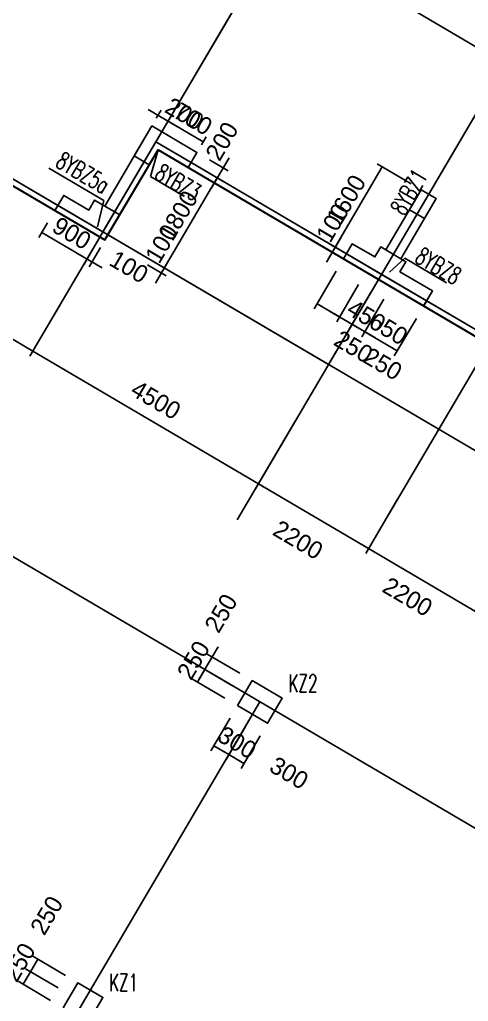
# Model space of a CAD drawing. Extents: x 387171 to 699106, y 11966 to 245688.
# Drawn here: x 608782 to 616499, y 153597 to 170484 of the extents above; entities that cross this region are included whole.
import ezdxf

# ---------------------------------------------------------------- set-up
doc = ezdxf.new("R2010")
doc.units = 0
doc.header["$LTSCALE"] = 100
doc.header["$MEASUREMENT"] = 0
for name, color, linetype in [('b边缘构件', 235, 'Continuous'), ('COLU', 7, 'Continuous'), ('DIM', 3, 'Continuous'), ('DOTE', 253, 'Continuous'), ('L-AXIS', 3, 'Continuous'), ('NUM', 7, 'Continuous'), ('wall-主楼', 2, 'Continuous'), ('Y阴影', 254, 'Continuous'), ('小尺寸', 4, 'Continuous'), ('网格', 253, 'Continuous'), ('边缘构件标注', 1, 'Continuous')]:
    doc.layers.add(name, color=color, linetype=linetype)
doc.styles.add('hztxt', font='hztxt')
doc.styles.get("Standard").update_dxf_attribs({"font": 'standard'})
doc.dimstyles.get("Standard").update_dxf_attribs({"dimtxt": 300, "dimasz": 100, "dimexe": 100, "dimexo": 250, "dimgap": 100, "dimtad": 0, "dimtoh": 1, "dimdec": 0, "dimdsep": 46, "dimcen": 0.09, "dimclrt": 7, "dimadec": 0, "dimazin": 0, "dimtfac": 1, "dimtdec": 4, "dimtofl": 0, "dimtmove": 0, "dimatfit": 3, "dimfxl": 1, "dimtolj": 1, "dimtzin": 0, "dimarcsym": 0})

# ---------------------------------------------------------------- blocks, each defined once
blk = doc.blocks.new('*D3118')
at = {"layer": 'L-AXIS', "color": 0, "linetype": 'ByBlock', "lineweight": -2}
for p, q in [((609507, 165629), (608957, 164694)), ((609008, 164781), (612887, 162500)), ((613386, 163348), (612836, 162414))]:
    blk.add_line(p, q, dxfattribs=at)
for points in [[(609008, 164781), (609103, 164744), (609086, 164716)], [(612887, 162500), (612792, 162536), (612809, 162565)]]:
    blk.add_solid(points, dxfattribs=at)
at = {"layer": 'L-AXIS', "color": 7, "linetype": 'Continuous', "lineweight": -2, "insert": (611125, 163942), "char_height": 300, "width": 790, "attachment_point": 5, "rotation": 329.5454, "style": 'hztxt'}
blk.add_mtext('4500', dxfattribs=at)
blk = doc.blocks.new('*D1150')
at = {"layer": 'L-AXIS', "color": 0, "linetype": 'ByBlock', "lineweight": -2}
for p, q in [((606403, 167453), (605854, 166519)), ((605905, 166605), (609008, 164781)), ((609507, 165629), (608957, 164694))]:
    blk.add_line(p, q, dxfattribs=at)
for points in [[(605905, 166605), (605999, 166569), (605982, 166540)], [(609008, 164781), (608913, 164817), (608930, 164846)]]:
    blk.add_solid(points, dxfattribs=at)
at = {"layer": 'L-AXIS', "color": 7, "linetype": 'Continuous', "lineweight": -2, "insert": (607634, 165995), "char_height": 300, "width": 775, "attachment_point": 5, "rotation": 329.5454, "style": 'hztxt'}
blk.add_mtext('3600', dxfattribs=at)
blk = doc.blocks.new('*D1649')
at = {"layer": 'L-AXIS', "color": 0, "linetype": 'ByBlock', "lineweight": -2}
for p, q in [((613386, 163348), (612836, 162414)), ((612887, 162500), (614784, 161385)), ((615282, 162233), (614733, 161298))]:
    blk.add_line(p, q, dxfattribs=at)
for points in [[(612887, 162500), (612982, 162463), (612965, 162435)], [(614784, 161385), (614689, 161421), (614706, 161450)]]:
    blk.add_solid(points, dxfattribs=at)
at = {"layer": 'L-AXIS', "color": 7, "linetype": 'Continuous', "lineweight": -2, "insert": (613570, 161534), "char_height": 300, "width": 780, "attachment_point": 5, "rotation": 329.5454, "style": 'hztxt'}
blk.add_mtext('2200', dxfattribs=at)
blk = doc.blocks.new('*D2178')
at = {"layer": 'L-AXIS', "color": 0, "linetype": 'ByBlock', "lineweight": -2}
for p, q in [((615282, 162233), (614733, 161298)), ((614784, 161385), (616680, 160270)), ((617179, 161118), (616629, 160183))]:
    blk.add_line(p, q, dxfattribs=at)
for points in [[(614784, 161385), (614878, 161348), (614861, 161320)], [(616680, 160270), (616585, 160306), (616602, 160335)]]:
    blk.add_solid(points, dxfattribs=at)
at = {"layer": 'L-AXIS', "color": 7, "linetype": 'Continuous', "lineweight": -2, "insert": (615454, 160556), "char_height": 300, "width": 780, "attachment_point": 5, "rotation": 329.5454, "style": 'hztxt'}
blk.add_mtext('2200', dxfattribs=at)
blk = doc.blocks.new('*D1097')
at = {"layer": '小尺寸', "color": 0, "linetype": 'ByBlock', "lineweight": -2}
for p, q in [((614056, 166312), (614309, 166743)), ((614136, 166497), (614071, 166535)), ((614186, 166584), (614121, 166622))]:
    blk.add_line(p, q, dxfattribs=at)
for points in [[(614208, 166571), (614244, 166666), (614273, 166649)], [(614157, 166485), (614121, 166390), (614092, 166407)]]:
    blk.add_solid(points, dxfattribs=at)
at = {"layer": '小尺寸', "color": 7, "linetype": 'Continuous', "lineweight": -2, "insert": (614164, 166989), "char_height": 300, "width": 476.67, "attachment_point": 5, "rotation": 59.5454, "style": 'hztxt'}
blk.add_mtext('100', dxfattribs=at)
blk = doc.blocks.new('*D1644')
at = {"layer": '小尺寸', "color": 0, "linetype": 'ByBlock', "lineweight": -2}
for p, q in [((614208, 166571), (615019, 167950)), ((615514, 167659), (614932, 168001)), ((614186, 166584), (614121, 166622))]:
    blk.add_line(p, q, dxfattribs=at)
for points in [[(615019, 167950), (614982, 167856), (614954, 167872)], [(614208, 166571), (614244, 166666), (614273, 166649)]]:
    blk.add_solid(points, dxfattribs=at)
at = {"layer": '小尺寸', "color": 7, "linetype": 'Continuous', "lineweight": -2, "insert": (614398, 167387), "char_height": 300, "width": 685, "attachment_point": 5, "rotation": 59.5454, "style": 'hztxt'}
blk.add_mtext('1600', dxfattribs=at)
blk = doc.blocks.new('*D1443')
at = {"layer": '小尺寸', "color": 0, "linetype": 'ByBlock', "lineweight": -2}
for p, q in [((610087, 166616), (609889, 166279)), ((610173, 166565), (609975, 166229)), ((610199, 166214), (609768, 166467))]:
    blk.add_line(p, q, dxfattribs=at)
for points in [[(609940, 166366), (609845, 166402), (609862, 166431)], [(610026, 166315), (610121, 166279), (610104, 166250)]]:
    blk.add_solid(points, dxfattribs=at)
at = {"layer": '小尺寸', "color": 7, "linetype": 'Continuous', "lineweight": -2, "insert": (610662, 166231), "char_height": 300, "width": 476.67, "attachment_point": 5, "rotation": 329.5454, "style": 'hztxt'}
blk.add_mtext('100', dxfattribs=at)
blk = doc.blocks.new('*D4325')
at = {"layer": '小尺寸', "color": 0, "linetype": 'ByBlock', "lineweight": -2}
for p, q in [((609260, 166986), (609113, 166736)), ((609940, 166366), (609164, 166822)), ((610087, 166616), (609889, 166279))]:
    blk.add_line(p, q, dxfattribs=at)
for points in [[(609164, 166822), (609259, 166785), (609242, 166757)], [(609940, 166366), (609845, 166402), (609862, 166431)]]:
    blk.add_solid(points, dxfattribs=at)
at = {"layer": '小尺寸', "color": 7, "linetype": 'Continuous', "lineweight": -2, "insert": (609679, 166809), "char_height": 300, "width": 556.67, "attachment_point": 5, "rotation": 329.5454, "style": 'hztxt'}
blk.add_mtext('900', dxfattribs=at)
blk = doc.blocks.new('*D187')
at = {"layer": '小尺寸', "color": 0, "linetype": 'ByBlock', "lineweight": -2}
for p, q in [((612046, 168074), (612368, 167885)), ((612383, 168108), (612079, 167591)), ((611945, 167901), (612267, 167712))]:
    blk.add_line(p, q, dxfattribs=at)
for points in [[(612282, 167935), (612318, 168030), (612347, 168013)], [(612181, 167763), (612144, 167668), (612115, 167685)]]:
    blk.add_solid(points, dxfattribs=at)
at = {"layer": '小尺寸', "color": 7, "linetype": 'Continuous', "lineweight": -2, "insert": (612261, 168392), "char_height": 300, "width": 566.67, "attachment_point": 5, "rotation": 59.5454, "style": 'hztxt'}
blk.add_mtext('200', dxfattribs=at)
blk = doc.blocks.new('*D2675')
at = {"layer": '小尺寸', "color": 0, "linetype": 'ByBlock', "lineweight": -2}
for p, q in [((611945, 167901), (612267, 167712)), ((612181, 167763), (611268, 166211)), ((611033, 166350), (611354, 166161))]:
    blk.add_line(p, q, dxfattribs=at)
for points in [[(612181, 167763), (612144, 167668), (612115, 167685)], [(611268, 166211), (611305, 166306), (611333, 166289)]]:
    blk.add_solid(points, dxfattribs=at)
at = {"layer": '小尺寸', "color": 7, "linetype": 'Continuous', "lineweight": -2, "insert": (611509, 167114), "char_height": 300, "width": 690, "attachment_point": 5, "rotation": 59.5454, "style": 'hztxt'}
blk.add_mtext('1800', dxfattribs=at)
blk = doc.blocks.new('*D3164')
at = {"layer": '小尺寸', "color": 0, "linetype": 'ByBlock', "lineweight": -2}
for p, q in [((611033, 166350), (611354, 166161)), ((611370, 166384), (611116, 165953)), ((610982, 166264), (611304, 166074))]:
    blk.add_line(p, q, dxfattribs=at)
for points in [[(611268, 166211), (611305, 166306), (611333, 166289)], [(611218, 166125), (611181, 166030), (611152, 166047)]]:
    blk.add_solid(points, dxfattribs=at)
at = {"layer": '小尺寸', "color": 7, "linetype": 'Continuous', "lineweight": -2, "insert": (611224, 166630), "char_height": 300, "width": 476.67, "attachment_point": 5, "rotation": 59.5454, "style": 'hztxt'}
blk.add_mtext('100', dxfattribs=at)
blk = doc.blocks.new('*D3394')
at = {"layer": '小尺寸', "color": 0, "linetype": 'ByBlock', "lineweight": -2}
for p, q in [((611303, 168685), (611385, 168823)), ((611938, 168382), (611334, 168737)), ((611907, 168330), (611988, 168469))]:
    blk.add_line(p, q, dxfattribs=at)
for points in [[(611334, 168737), (611429, 168701), (611412, 168672)], [(611938, 168382), (611843, 168419), (611860, 168447)]]:
    blk.add_solid(points, dxfattribs=at)
at = {"layer": '小尺寸', "color": 7, "linetype": 'Continuous', "lineweight": -2, "insert": (611763, 168775), "char_height": 300, "width": 566.67, "attachment_point": 5, "rotation": 329.5454, "style": 'hztxt'}
blk.add_mtext('700', dxfattribs=at)
blk = doc.blocks.new('*D3627')
at = {"layer": '小尺寸', "color": 0, "linetype": 'ByBlock', "lineweight": -2}
for p, q in [((611507, 168636), (610990, 168940)), ((611131, 168786), (611213, 168925)), ((611303, 168685), (611385, 168823))]:
    blk.add_line(p, q, dxfattribs=at)
for points in [[(611162, 168839), (611067, 168875), (611084, 168904)], [(611334, 168737), (611429, 168701), (611412, 168672)]]:
    blk.add_solid(points, dxfattribs=at)
at = {"layer": '小尺寸', "color": 7, "linetype": 'Continuous', "lineweight": -2, "insert": (611617, 168861), "char_height": 300, "width": 566.67, "attachment_point": 5, "rotation": 329.5454, "style": 'hztxt'}
blk.add_mtext('200', dxfattribs=at)
blk = doc.blocks.new('*D615')
at = {"layer": '小尺寸', "color": 0, "linetype": 'ByBlock', "lineweight": -2}
for p, q in [((614224, 166155), (613846, 165512)), ((614612, 165927), (614234, 165284)), ((613897, 165598), (614285, 165370))]:
    blk.add_line(p, q, dxfattribs=at)
for points in [[(613897, 165598), (613991, 165562), (613974, 165533)], [(614285, 165370), (614190, 165406), (614207, 165435)]]:
    blk.add_solid(points, dxfattribs=at)
at = {"layer": '小尺寸', "color": 7, "linetype": 'Continuous', "lineweight": -2, "insert": (614746, 165388), "char_height": 300, "width": 576.67, "attachment_point": 5, "rotation": 329.5454, "style": 'hztxt'}
blk.add_mtext('450', dxfattribs=at)
blk = doc.blocks.new('*D858')
at = {"layer": '小尺寸', "color": 0, "linetype": 'ByBlock', "lineweight": -2}
for p, q in [((614612, 165927), (614234, 165284)), ((614828, 165800), (614449, 165157)), ((614112, 165471), (614673, 165142))]:
    blk.add_line(p, q, dxfattribs=at)
for points in [[(614285, 165370), (614190, 165406), (614207, 165435)], [(614500, 165243), (614595, 165207), (614578, 165178)]]:
    blk.add_solid(points, dxfattribs=at)
at = {"layer": '小尺寸', "color": 7, "linetype": 'Continuous', "lineweight": -2, "insert": (614523, 164857), "char_height": 300, "width": 566.67, "attachment_point": 5, "rotation": 329.5454, "style": 'hztxt'}
blk.add_mtext('250', dxfattribs=at)
blk = doc.blocks.new('*D3317')
at = {"layer": '小尺寸', "color": 0, "linetype": 'ByBlock', "lineweight": -2}
for p, q in [((615043, 165674), (614665, 165030)), ((615604, 165344), (615225, 164701)), ((614716, 165116), (615276, 164787))]:
    blk.add_line(p, q, dxfattribs=at)
for points in [[(614716, 165116), (614810, 165080), (614793, 165051)], [(615276, 164787), (615181, 164823), (615198, 164852)]]:
    blk.add_solid(points, dxfattribs=at)
at = {"layer": '小尺寸', "color": 7, "linetype": 'Continuous', "lineweight": -2, "insert": (615123, 165167), "char_height": 300, "width": 556.67, "attachment_point": 5, "rotation": 329.5454, "style": 'hztxt'}
blk.add_mtext('650', dxfattribs=at)
blk = doc.blocks.new('*D3810')
at = {"layer": '小尺寸', "color": 0, "linetype": 'ByBlock', "lineweight": -2}
for p, q in [((614828, 165800), (614449, 165157)), ((615043, 165674), (614665, 165030)), ((614888, 165015), (614328, 165344))]:
    blk.add_line(p, q, dxfattribs=at)
for points in [[(614500, 165243), (614405, 165279), (614422, 165308)], [(614716, 165116), (614810, 165080), (614793, 165051)]]:
    blk.add_solid(points, dxfattribs=at)
at = {"layer": '小尺寸', "color": 7, "linetype": 'Continuous', "lineweight": -2, "insert": (615028, 164561), "char_height": 300, "width": 566.67, "attachment_point": 5, "rotation": 329.5454, "style": 'hztxt'}
blk.add_mtext('250', dxfattribs=at)
blk = doc.blocks.new('*D3287')
at = {"layer": 'DIM', "color": 0, "linetype": 'ByBlock', "lineweight": -2}
for p, q in [((612194, 159693), (611864, 159132)), ((612566, 159242), (612006, 159571)), ((612440, 159026), (611879, 159356))]:
    blk.add_line(p, q, dxfattribs=at)
for points in [[(612092, 159520), (612129, 159615), (612157, 159598)], [(611966, 159305), (611929, 159210), (611901, 159227)]]:
    blk.add_solid(points, dxfattribs=at)
at = {"layer": 'DIM', "color": 7, "linetype": 'Continuous', "lineweight": -2, "insert": (612245, 160273), "char_height": 300, "width": 566.67, "attachment_point": 5, "rotation": 59.5454, "style": 'hztxt'}
blk.add_mtext('250', dxfattribs=at)
blk = doc.blocks.new('*D1356')
at = {"layer": 'DIM', "color": 0, "linetype": 'ByBlock', "lineweight": -2}
for p, q in [((611966, 159305), (611839, 159089)), ((612440, 159026), (611879, 159356)), ((612313, 158811), (611753, 159140))]:
    blk.add_line(p, q, dxfattribs=at)
for points in [[(611966, 159305), (611929, 159210), (611901, 159227)], [(611839, 159089), (611875, 159184), (611904, 159167)]]:
    blk.add_solid(points, dxfattribs=at)
at = {"layer": 'DIM', "color": 7, "linetype": 'Continuous', "lineweight": -2, "insert": (611771, 159466), "char_height": 300, "width": 566.67, "attachment_point": 5, "rotation": 59.5454, "style": 'hztxt'}
blk.add_mtext('250', dxfattribs=at)
blk = doc.blocks.new('*D1555')
at = {"layer": 'DIM', "color": 0, "linetype": 'ByBlock', "lineweight": -2}
for p, q in [((612402, 158468), (612072, 157908)), ((612660, 158316), (612331, 157756)), ((612123, 157994), (612382, 157842))]:
    blk.add_line(p, q, dxfattribs=at)
for points in [[(612123, 157994), (612218, 157958), (612201, 157929)], [(612382, 157842), (612287, 157879), (612304, 157907)]]:
    blk.add_solid(points, dxfattribs=at)
at = {"layer": 'DIM', "color": 7, "linetype": 'Continuous', "lineweight": -2, "insert": (612522, 158050), "char_height": 300, "width": 566.67, "attachment_point": 5, "rotation": 329.5454, "style": 'hztxt'}
blk.add_mtext('300', dxfattribs=at)
blk = doc.blocks.new('*D1533')
at = {"layer": 'DIM', "color": 0, "linetype": 'ByBlock', "lineweight": -2}
for p, q in [((612660, 158316), (612331, 157756)), ((612919, 158164), (612590, 157604)), ((612382, 157842), (612640, 157690))]:
    blk.add_line(p, q, dxfattribs=at)
for points in [[(612382, 157842), (612476, 157806), (612459, 157777)], [(612640, 157690), (612546, 157726), (612563, 157755)]]:
    blk.add_solid(points, dxfattribs=at)
at = {"layer": 'DIM', "color": 7, "linetype": 'Continuous', "lineweight": -2, "insert": (613415, 157525), "char_height": 300, "width": 566.67, "attachment_point": 5, "rotation": 329.5454, "style": 'hztxt'}
blk.add_mtext('300', dxfattribs=at)
blk = doc.blocks.new('*D1782')
at = {"layer": 'DIM', "color": 0, "linetype": 'ByBlock', "lineweight": -2}
for p, q in [((609568, 154044), (609008, 154374)), ((609094, 154323), (608968, 154107)), ((609442, 153829), (608881, 154158))]:
    blk.add_line(p, q, dxfattribs=at)
for points in [[(608968, 154107), (609004, 154202), (609033, 154185)], [(609094, 154323), (609058, 154228), (609029, 154245)]]:
    blk.add_solid(points, dxfattribs=at)
at = {"layer": 'DIM', "color": 7, "linetype": 'Continuous', "lineweight": -2, "insert": (609247, 155076), "char_height": 300, "width": 566.67, "attachment_point": 5, "rotation": 59.5454, "style": 'hztxt'}
blk.add_mtext('250', dxfattribs=at)
blk = doc.blocks.new('*D2035')
at = {"layer": 'DIM', "color": 0, "linetype": 'ByBlock', "lineweight": -2}
for p, q in [((608968, 154107), (608841, 153892)), ((609442, 153829), (608881, 154158)), ((609315, 153613), (608755, 153943))]:
    blk.add_line(p, q, dxfattribs=at)
for points in [[(608968, 154107), (608931, 154013), (608903, 154030)], [(608841, 153892), (608877, 153986), (608906, 153970)]]:
    blk.add_solid(points, dxfattribs=at)
at = {"layer": 'DIM', "color": 7, "linetype": 'Continuous', "lineweight": -2, "insert": (608772, 154269), "char_height": 300, "width": 566.67, "attachment_point": 5, "rotation": 59.5454, "style": 'hztxt'}
blk.add_mtext('250', dxfattribs=at)

msp = doc.modelspace()

# ---------------------------------------------------------------- hatches: boundary and pattern name
at = {"layer": 'Y阴影'}
h = msp.add_hatch(dxfattribs=at)
h.set_pattern_fill('ANSI31', color=256, scale=25, angle=-30.45463, style=0)
h.set_pattern_definition([])
h.paths.add_polyline_path([(611055, 168656.7), (610750.9, 168139.5), (611009.5, 167987.4), (611161.6, 168246), (611678.8, 167941.9), (611830.8, 168200.5)], flags=0)
h = msp.add_hatch(dxfattribs=at)
h.set_pattern_fill('ANSI31', color=256, scale=25, angle=-30.45463, style=0)
h.set_pattern_definition([])
h.paths.add_polyline_path([(615686.9, 167557.3), (615484.1, 167212.5), (615742.7, 167060.5), (615945.5, 167405.3)], flags=0)
h = msp.add_hatch(dxfattribs=at)
h.set_pattern_fill('ANSI31', color=256, scale=25, angle=-30.45463, style=0)
h.set_pattern_definition([])
h.paths.add_polyline_path([(610502.7, 167125.4), (610249.2, 166694.4), (609387.2, 167201.2), (609539.3, 167459.8), (609970.3, 167206.4), (610071.6, 167378.8)], flags=0)
h = msp.add_hatch(dxfattribs=at)
h.set_pattern_fill('ANSI31', color=256, scale=25, angle=-30.45463, style=0)
h.set_pattern_definition([])
h.paths.add_polyline_path([(614503.1, 166629.3), (614351.1, 166370.7), (615730.3, 165559.7), (615882.4, 165818.3), (615322.1, 166147.7), (615423.4, 166320.2), (614992.4, 166573.6), (614891, 166401.2)], flags=0)

# ---------------------------------------------------------------- linework, layer by layer
at = {"color": 6, "lineweight": 30}
msp.add_lwpolyline([(589042.9, 179163.3), (589955.6, 180714.7), (603230.5, 172909.4), (602318.6, 171357.5), (610248.8, 166694.6), (611161.6, 168246), (624436.4, 160440.7)], dxfattribs=at)
at = {"layer": 'b边缘构件'}
for points in [[(611055, 168656.7), (610750.9, 168139.5), (611009.5, 167987.4), (611161.6, 168246), (611678.8, 167941.9), (611830.8, 168200.5), (611055, 168656.7)], [(615686.9, 167557.3), (615484.1, 167212.5), (615742.7, 167060.5), (615945.5, 167405.3), (615686.9, 167557.3)], [(610502.7, 167125.4), (610249.2, 166694.4), (609387.2, 167201.2), (609539.3, 167459.8), (609970.3, 167206.4), (610071.6, 167378.8), (610502.7, 167125.4)], [(614503.1, 166629.3), (614351.1, 166370.7), (615730.3, 165559.7), (615882.4, 165818.3), (615322.1, 166147.7), (615423.4, 166320.2), (614992.4, 166573.6), (614891, 166401.2), (614503.1, 166629.3)]]:
    msp.add_lwpolyline(points, dxfattribs=at)
at = {"layer": 'COLU'}
for points in [[(612528.5, 158683.9), (613045.8, 158379.8), (613299.2, 158810.8), (612782, 159114.9)], [(609530.5, 153486.4), (609961.5, 153232.9), (610215, 153664), (609783.9, 153917.4)]]:
    msp.add_lwpolyline(points, close=True, dxfattribs=at)
at = {"layer": 'DOTE'}
for p, q in [((586924, 187485.4), (630581.7, 161815.6)), ((645210.3, 146254), (583882.9, 182313.2)), ((613254.8, 172003.5), (609357.7, 165375.4)), ((621007.2, 171969.4), (615133.3, 161979.5)), ((617894.3, 171015.6), (613236.8, 163094.6)), ((611126.1, 168382.9), (633505.6, 155224.2)), ((650020.1, 136929.7), (605931.4, 162852.9)), ((601053.4, 138575.8), (612913.9, 158747.3))]:
    msp.add_line(p, q, dxfattribs=at)
at = {"layer": 'L-AXIS'}
msp.add_line((613512.5, 163563.3), (612521.8, 161878.5), dxfattribs=at)
at = {"layer": 'wall-主楼'}
for points in [[(610071.6, 167378.8), (610244, 167277.5), (611055, 168656.7), (611830.8, 168200.5), (611678.8, 167941.9), (611161.6, 168246), (610249.2, 166694.4), (609387.2, 167201.2), (609539.3, 167459.8), (609970.3, 167206.4)], [(615423.4, 166320.2), (615337.2, 166370.9), (615945.5, 167405.3), (615686.9, 167557.3), (615078.6, 166522.9), (614992.4, 166573.6), (614891.1, 166401.2), (614503.1, 166629.3), (614351.1, 166370.7), (615729.9, 165559.9), (615882, 165818.5), (615322.1, 166147.8)]]:
    msp.add_lwpolyline(points, close=True, dxfattribs=at)
at = {"layer": 'Y阴影'}
msp.add_line((615005.2, 166102.1), (615781, 165645.9), dxfattribs=at)
at = {"layer": '网格'}
for p, q in [((612342.5, 170451.8), (614010.1, 173287.9)), ((611126.1, 168382.9), (612342.5, 170451.8)), ((615816.2, 167481.3), (617134, 169722.6)), ((610213.7, 166831.3), (611126.1, 168382.9)), ((611126.1, 168382.9), (611729.5, 168028.1)), ((607886.2, 168199.8), (609437.9, 167287.4)), ((611729.5, 168028.1), (614401.8, 166456.9)), ((615005.2, 166102.1), (615816.2, 167481.3)), ((609437.9, 167287.4), (610213.7, 166831.3)), ((610213.7, 166831.3), (614092.8, 164550.4)), ((614401.8, 166456.9), (615005.2, 166102.1)), ((614092.8, 164550.4), (615005.2, 166102.1)), ((615781, 165645.9), (617849.9, 164429.4))]:
    msp.add_line(p, q, dxfattribs=at)
at = {"layer": '边缘构件标注', "color": 200}
for p, q in [((611034.6, 167782.7), (611161.6, 168246)), ((609284.6, 167928.8), (610231, 167372.3)), ((611603, 167448.5), (611034.6, 167782.7)), ((610120.8, 166918.8), (610231, 167372.3)), ((615142.1, 166137.6), (615404.4, 166380.1)), ((615404.4, 166380.1), (616121.4, 165958.5))]:
    msp.add_line(p, q, dxfattribs=at)

# ---------------------------------------------------------------- texts
at = {"layer": 'NUM', "color": 200, "width": 0.7}
for s, p in [('KZ2', (613405.3, 158916.9)), ('KZ1', (610321, 153770))]:
    msp.add_text(s, height=300, dxfattribs=at).set_placement(p)
at = {"layer": '边缘构件标注', "color": 200, "width": 0.7}
for s, rotation, p in [('8YBZ5a', 329.54537, (609378.9, 167969)), ('8YBZ3', 329.54537, (611082.2, 167762.7)), ('8YBZ1', 59.54537, (615399.8, 167092.4)), ('8YBZ8', 329.54537, (615558.5, 166325.2))]:
    msp.add_text(s, height=300, rotation=rotation, dxfattribs=at).set_placement(p)

# ---------------------------------------------------------------- dimensions: what is measured, and where the dimension line sits
at = {"layer": 'DIM', "color": 200}
for p1, p2, picture, middle in [((612782, 159114.9), (612655.3, 158899.4), '*D3287', (611987.4, 159835.1)), ((612655.3, 158899.4), (612528.5, 158683.9), '*D1356', (611512.9, 159028.1)), ((612528.5, 158683.9), (612787.2, 158531.8), '*D1555', (612061.8, 158320.3)), ((612787.2, 158531.8), (613045.8, 158379.8), '*D1533', (612955, 157795.1)), ((609783.9, 153917.4), (609657.2, 153701.9), '*D1782', (608989.3, 154637.6)), ((609657.2, 153701.9), (609530.5, 153486.4), '*D2035', (608514.8, 153830.6))]:
    dim = msp.add_aligned_dim(p1=p1, p2=p2, distance=-800, dimstyle='Standard', dxfattribs=at)
    dim.commit()
    dim.dimension.update_dxf_attribs({"geometry": picture, "text_midpoint": middle})
at = {"layer": 'L-AXIS'}
for base, p1, p2, picture, middle in [((609008, 164780.6), (606530, 167668.8), (609633.3, 165844.2), '*D1150', (607633.7, 165994.7)), ((612887.1, 162499.8), (609633.3, 165844.2), (613512.5, 163563.3), '*D3118', (611124.9, 163941.9)), ((614783.6, 161384.7), (613512.5, 163563.3), (615408.9, 162448.2), '*D1649', (613570.3, 161534.4)), ((616680, 160269.6), (615408.9, 162448.2), (617305.4, 161333.1), '*D2178', (615453.7, 160555.7))]:
    dim = msp.add_linear_dim(base=base, p1=p1, p2=p2, angle=329.54537, dimstyle='Standard', dxfattribs=at)
    dim.commit()
    dim.dimension.update_dxf_attribs({"geometry": picture, "text_midpoint": middle})
at = {"layer": '小尺寸'}
for base, p1, p2, angle, picture, middle in [((611161.9, 168838.5), (611176.7, 168469.1), (611004.3, 168570.5), 149.54537, '*D3627', (611200.8, 169105.7)), ((611334.3, 168737.1), (611780.2, 168114.3), (611176.7, 168469.1), 149.54537, '*D3394', (611762.7, 168775.2)), ((612180.5, 167762.9), (611830.8, 168200.5), (611729.5, 168028.1), 59.54537, '*D187', (612015.7, 167975.8)), ((611268.2, 166211.3), (611729.5, 168028.1), (610817.1, 166476.5), 59.54537, '*D2675', (611508.9, 167113.8)), ((615018.6, 167950.2), (614401.8, 166456.9), (615730, 167532), 59.54537, '*D1644', (614397.6, 167387.3)), ((609164.1, 166821.8), (610213.7, 166831.3), (609387.2, 167201.2), 149.54537, '*D4325', (609678.7, 166809.2)), ((614207.7, 166571), (614351.1, 166370.7), (614401.8, 166456.9), 59.54537, '*D1097', (613966.8, 166654.6)), ((611217.5, 166125.1), (610817.1, 166476.5), (610766.4, 166390.3), 59.54537, '*D3164', (611027.3, 166294.9)), ((609939.9, 166365.6), (610299.9, 166780.6), (610213.7, 166831.3), 149.54537, '*D1443', (610326.9, 166428.1)), ((614284.6, 165369.8), (614351.1, 166370.7), (614739, 166142.6), 329.54537, '*D615', (614217.4, 165699.4)), ((614500.1, 165243.1), (614739, 166142.6), (614954.5, 166015.9), 329.54537, '*D858', (614085.1, 165115.1)), ((614500.1, 165243.1), (615170, 165889.1), (614954.5, 166015.9), 149.54537, '*D3810', (614590.1, 164818.2)), ((615276, 164786.9), (615170, 165889.1), (615730.3, 165559.7), 329.54537, '*D3317', (615122.5, 165167.2))]:
    dim = msp.add_linear_dim(base=base, p1=p1, p2=p2, angle=angle, dimstyle='Standard', dxfattribs=at)
    dim.commit()
    dim.dimension.update_dxf_attribs({"geometry": picture, "text_midpoint": middle})

doc.saveas('drawing.dxf')
